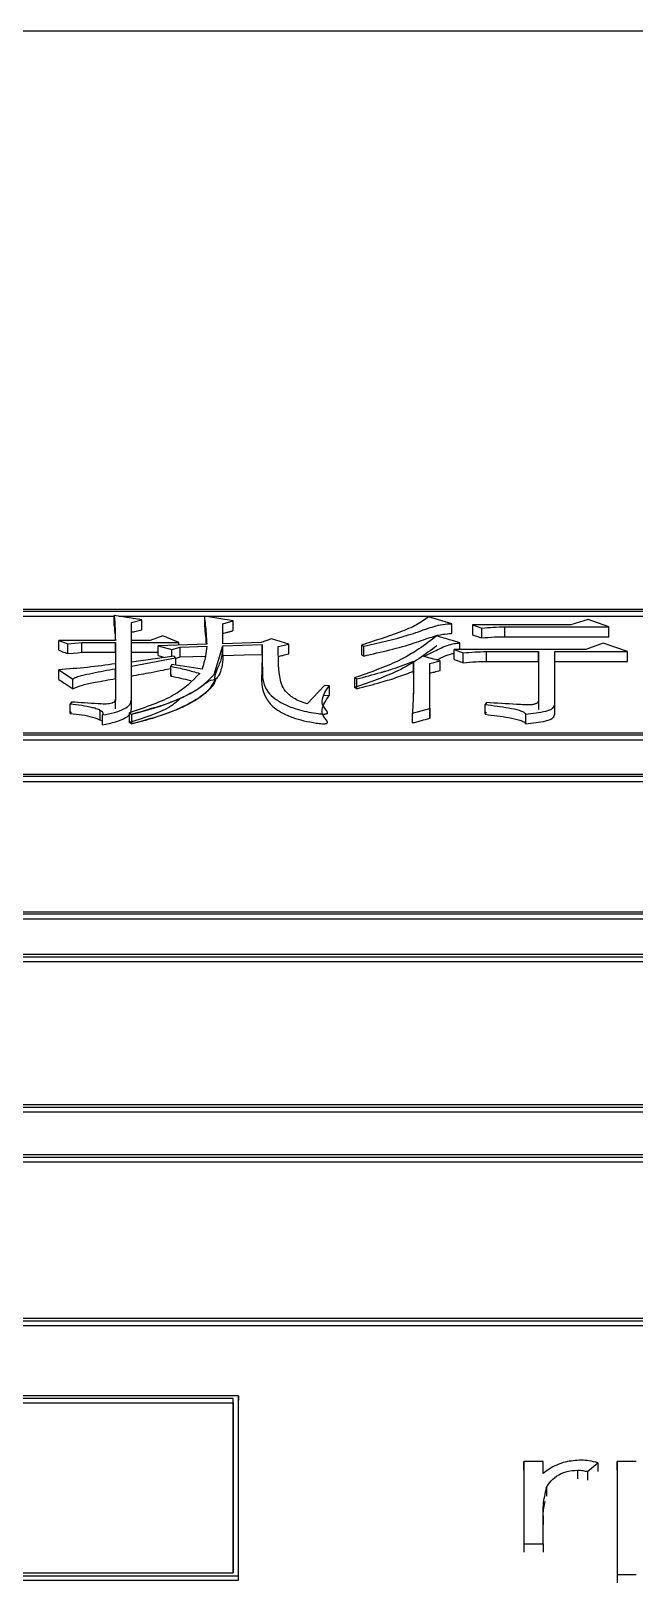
# Model space of a CAD drawing. Header units: millimetres. Extents: x 1953 to 4389, y 564 to 2287.
# Drawn here: x 2490.37 to 2496.02, y 2093.92 to 2108.46 of the extents above; entities that cross this region are included whole.
import ezdxf

# ---------------------------------------------------------------- set-up
doc = ezdxf.new("R2010")
doc.units = ezdxf.units.MM

msp = doc.modelspace()

# ---------------------------------------------------------------- linework, layer by layer
at = {"color": 7, "linetype": 'Continuous', "lineweight": 25}
for p, q in [((2504.608, 2108.456), (2467.608, 2108.458)), ((2502.409, 2103.04), (2480.426, 2103.04)), ((2502.359, 2103.022), (2480.476, 2103.023)), ((2486.234, 2102.977), (2491.147, 2102.976)), ((2491.407, 2102.942), (2491.147, 2102.984)), ((2491.147, 2102.891), (2491.147, 2102.984)), ((2491.191, 2102.976), (2496.642, 2102.976)), ((2491.309, 2102.919), (2491.407, 2102.942)), ((2491.309, 2102.75), (2491.309, 2102.919)), ((2491.309, 2102.918), (2491.309, 2102.919)), ((2491.407, 2102.85), (2491.407, 2102.942)), ((2492.261, 2102.934), (2491.991, 2102.976)), ((2491.991, 2102.976), (2491.991, 2102.884)), ((2492.164, 2102.907), (2492.261, 2102.934)), ((2492.164, 2102.719), (2492.164, 2102.907)), ((2492.164, 2102.907), (2492.164, 2102.907)), ((2492.261, 2102.842), (2492.261, 2102.934)), ((2494.306, 2102.907), (2494.089, 2102.972)), ((2494.306, 2102.815), (2494.306, 2102.907)), ((2494.501, 2102.896), (2494.501, 2102.804)), ((2494.501, 2102.896), (2494.587, 2102.865)), ((2495.42, 2102.896), (2494.501, 2102.896)), ((2495.582, 2102.945), (2495.42, 2102.896)), ((2495.777, 2102.877), (2495.582, 2102.945)), ((2490.628, 2102.75), (2490.714, 2102.719)), ((2491.158, 2102.75), (2490.628, 2102.75)), ((2490.628, 2102.658), (2490.628, 2102.75)), ((2491.309, 2102.75), (2491.309, 2102.827)), ((2491.483, 2102.75), (2491.309, 2102.75)), ((2491.309, 2102.658), (2491.309, 2102.75)), ((2491.602, 2102.792), (2491.483, 2102.75)), ((2491.753, 2102.73), (2491.602, 2102.792)), ((2492.164, 2102.72), (2492.164, 2102.815)), ((2492.618, 2102.765), (2492.521, 2102.73)), ((2492.781, 2102.715), (2492.618, 2102.765)), ((2494.587, 2102.773), (2494.587, 2102.865)), ((2494.803, 2102.785), (2494.803, 2102.877)), ((2494.803, 2102.877), (2495.777, 2102.877)), ((2494.803, 2102.785), (2495.777, 2102.785)), ((2495.777, 2102.785), (2495.777, 2102.877)), ((2490.714, 2102.719), (2490.844, 2102.73)), ((2490.714, 2102.627), (2490.714, 2102.719)), ((2490.844, 2102.73), (2491.158, 2102.73)), ((2490.844, 2102.639), (2490.844, 2102.73)), ((2490.844, 2102.639), (2491.158, 2102.639)), ((2491.158, 2102.73), (2491.158, 2102.531)), ((2491.158, 2102.639), (2491.158, 2102.73)), ((2491.158, 2102.639), (2491.158, 2102.44)), ((2491.309, 2102.73), (2491.753, 2102.73)), ((2491.309, 2102.547), (2491.309, 2102.73)), ((2491.309, 2102.639), (2491.309, 2102.73)), ((2491.309, 2102.639), (2491.558, 2102.639)), ((2491.71, 2102.602), (2491.309, 2102.547)), ((2492.013, 2102.715), (2491.558, 2102.699)), ((2491.558, 2102.699), (2491.688, 2102.664)), ((2491.558, 2102.608), (2491.558, 2102.699)), ((2491.688, 2102.664), (2491.764, 2102.688)), ((2491.688, 2102.599), (2491.688, 2102.664)), ((2491.72, 2102.586), (2491.71, 2102.602)), ((2491.753, 2102.706), (2491.753, 2102.73)), ((2491.764, 2102.688), (2492.013, 2102.696)), ((2491.764, 2102.596), (2491.764, 2102.688)), ((2491.764, 2102.596), (2492.002, 2102.603)), ((2492.083, 2102.431), (2492.164, 2102.699)), ((2492.521, 2102.73), (2492.164, 2102.719)), ((2492.164, 2102.699), (2492.532, 2102.711)), ((2492.164, 2102.608), (2492.164, 2102.699)), ((2492.164, 2102.699), (2492.164, 2102.699)), ((2492.532, 2102.619), (2492.532, 2102.711)), ((2492.532, 2102.643), (2492.532, 2102.642)), ((2492.683, 2102.692), (2492.781, 2102.715)), ((2492.781, 2102.623), (2492.781, 2102.715)), ((2493.462, 2102.707), (2493.462, 2102.615)), ((2493.462, 2102.707), (2493.484, 2102.696)), ((2493.484, 2102.604), (2493.462, 2102.615)), ((2493.484, 2102.604), (2493.484, 2102.696)), ((2494.327, 2102.664), (2494.414, 2102.633)), ((2495.561, 2102.664), (2494.327, 2102.664)), ((2494.327, 2102.573), (2494.327, 2102.664)), ((2494.382, 2102.664), (2494.382, 2102.726)), ((2494.414, 2102.541), (2494.414, 2102.633)), ((2494.63, 2102.645), (2495.117, 2102.645)), ((2494.63, 2102.553), (2494.63, 2102.645)), ((2495.117, 2102.645), (2495.117, 2102.193)), ((2495.117, 2102.553), (2495.117, 2102.645)), ((2495.269, 2102.645), (2495.95, 2102.645)), ((2495.269, 2102.153), (2495.269, 2102.645)), ((2495.269, 2102.553), (2495.269, 2102.645)), ((2495.723, 2102.723), (2495.561, 2102.664)), ((2495.95, 2102.645), (2495.723, 2102.723)), ((2495.95, 2102.553), (2495.95, 2102.645)), ((2490.628, 2102.476), (2490.758, 2102.389)), ((2490.628, 2102.385), (2490.628, 2102.476)), ((2491.158, 2102.484), (2491.158, 2102.201)), ((2491.158, 2102.393), (2491.158, 2102.484)), ((2491.309, 2102.508), (2491.72, 2102.586)), ((2491.309, 2102.456), (2491.309, 2102.547)), ((2491.309, 2102.197), (2491.309, 2102.508)), ((2491.309, 2102.507), (2491.309, 2102.508)), ((2491.688, 2102.524), (2491.677, 2102.508)), ((2491.677, 2102.416), (2491.677, 2102.508)), ((2491.969, 2102.48), (2491.688, 2102.524)), ((2491.72, 2102.586), (2491.72, 2102.519)), ((2492.53, 2102.539), (2492.53, 2102.446)), ((2493.949, 2102.463), (2493.949, 2102.555)), ((2494.198, 2102.559), (2494.046, 2102.598)), ((2494.1, 2102.535), (2494.198, 2102.559)), ((2494.1, 2102.112), (2494.1, 2102.535)), ((2494.198, 2102.467), (2494.198, 2102.559)), ((2494.63, 2102.553), (2495.117, 2102.553)), ((2495.117, 2102.553), (2495.117, 2102.102)), ((2495.269, 2102.062), (2495.269, 2102.553)), ((2495.269, 2102.553), (2495.95, 2102.553)), ((2490.758, 2102.389), (2490.758, 2102.298)), ((2491.158, 2102.393), (2491.158, 2102.186)), ((2491.309, 2102.106), (2491.309, 2102.416)), ((2491.677, 2102.416), (2491.688, 2102.432)), ((2492.083, 2102.339), (2492.1, 2102.395)), ((2493.116, 2102.329), (2492.954, 2102.157)), ((2493.159, 2102.325), (2493.116, 2102.329)), ((2493.159, 2102.325), (2493.159, 2102.234)), ((2493.397, 2102.401), (2493.419, 2102.389)), ((2493.397, 2102.401), (2493.397, 2102.31)), ((2493.419, 2102.298), (2493.419, 2102.389)), ((2494.1, 2102.021), (2494.1, 2102.444)), ((2490.747, 2102.173), (2490.736, 2102.157)), ((2491.158, 2102.11), (2491.158, 2102.201)), ((2491.309, 2102.106), (2491.309, 2102.197)), ((2493.116, 2102.238), (2493.159, 2102.234)), ((2493.419, 2102.298), (2493.397, 2102.31)), ((2494.63, 2102.169), (2494.62, 2102.149)), ((2495.117, 2102.193), (2495.117, 2102.102)), ((2490.736, 2102.066), (2490.736, 2102.157)), ((2490.736, 2102.066), (2490.747, 2102.082)), ((2491.017, 2102.004), (2491.017, 2102.095)), ((2491.039, 2101.961), (2491.039, 2102.052)), ((2491.288, 2102.072), (2491.288, 2101.981)), ((2491.288, 2102.072), (2491.309, 2102.06)), ((2491.309, 2102.06), (2491.309, 2101.969)), ((2493.938, 2102.068), (2494.1, 2102.112)), ((2493.938, 2101.977), (2493.938, 2102.068)), ((2494.1, 2102.112), (2494.1, 2102.021)), ((2494.62, 2102.058), (2494.62, 2102.149)), ((2494.62, 2102.058), (2494.63, 2102.078)), ((2494.998, 2101.969), (2494.998, 2102.06)), ((2495.269, 2102.062), (2495.269, 2102.153)), ((2480.476, 2101.884), (2502.359, 2101.883)), ((2491.309, 2101.969), (2491.288, 2101.981)), ((2480.426, 2101.865), (2502.409, 2101.864)), ((2480.426, 2101.819), (2502.409, 2101.818)), ((2502.359, 2101.494), (2480.376, 2101.494)), ((2502.309, 2101.475), (2480.426, 2101.475)), ((2480.426, 2101.43), (2502.309, 2101.429)), ((2480.376, 2100.188), (2502.359, 2100.188)), ((2480.376, 2100.144), (2502.359, 2100.143)), ((2480.426, 2100.209), (2502.309, 2100.209)), ((2502.409, 2099.809), (2480.426, 2099.809)), ((2480.476, 2099.788), (2502.359, 2099.787)), ((2480.476, 2099.744), (2502.359, 2099.743)), ((2502.359, 2098.4), (2480.476, 2098.401)), ((2480.426, 2098.378), (2502.409, 2098.377)), ((2480.426, 2098.335), (2502.409, 2098.334)), ((2502.359, 2097.931), (2480.376, 2097.932)), ((2502.309, 2097.908), (2480.426, 2097.909)), ((2480.426, 2097.866), (2502.309, 2097.865)), ((2480.376, 2096.376), (2502.359, 2096.376)), ((2480.426, 2096.401), (2502.309, 2096.401)), ((2480.376, 2096.335), (2502.359, 2096.334)), ((2492.309, 2095.674), (2480.326, 2095.674)), ((2492.259, 2095.649), (2480.376, 2095.649)), ((2492.259, 2095.608), (2492.259, 2095.649)), ((2492.309, 2095.674), (2492.309, 2095.633)), ((2492.309, 2093.949), (2492.309, 2095.633)), ((2480.376, 2095.608), (2492.259, 2095.608)), ((2494.981, 2095.059), (2494.981, 2094.29)), ((2494.981, 2094.978), (2494.981, 2095.059)), ((2495.161, 2095.059), (2494.981, 2095.059)), ((2495.161, 2094.947), (2495.161, 2095.059)), ((2495.575, 2094.966), (2495.674, 2095.047)), ((2495.674, 2095.047), (2495.674, 2094.965)), ((2495.853, 2095.059), (2495.853, 2094.002)), ((2495.853, 2094.978), (2495.853, 2095.059)), ((2496.033, 2095.059), (2495.853, 2095.059)), ((2494.981, 2094.977), (2494.981, 2094.21)), ((2495.483, 2094.979), (2495.483, 2094.898)), ((2495.575, 2094.966), (2495.575, 2094.884)), ((2495.853, 2094.977), (2495.853, 2093.922)), ((2495.193, 2094.815), (2495.193, 2094.734)), ((2495.161, 2094.29), (2495.161, 2094.551)), ((2495.161, 2094.551), (2495.161, 2094.47)), ((2494.981, 2094.29), (2494.981, 2094.21)), ((2494.981, 2094.29), (2495.161, 2094.29)), ((2495.161, 2094.29), (2495.161, 2094.21)), ((2480.326, 2093.989), (2492.309, 2093.989)), ((2480.326, 2093.949), (2492.309, 2093.949)), ((2480.376, 2094.016), (2492.259, 2094.016)), ((2492.309, 2093.949), (2492.309, 2093.989)), ((2495.853, 2094.002), (2495.853, 2093.922)), ((2495.853, 2094.002), (2496.033, 2094.002))]:
    msp.add_line(p, q, dxfattribs=at)
at = {"color": 7, "linetype": 'Continuous', "lineweight": 25, "flags": 128}
for points in [[(2490.714, 2102.627), (2490.763, 2102.631), (2490.804, 2102.635), (2490.844, 2102.639)], [(2492.164, 2102.608), (2492.264, 2102.611), (2492.363, 2102.614), (2492.532, 2102.619)]]:
    msp.add_lwpolyline(points, dxfattribs=at)
at = {"color": 7, "linetype": 'Continuous', "lineweight": 25}
for points, knots in [([(2491.147, 2102.984), (2491.151, 2102.941), (2491.157, 2102.864), (2491.158, 2102.786), (2491.158, 2102.75)], [0, 0, 0, 0, 0.544272, 1, 1, 1, 1]), ([(2491.991, 2102.976), (2491.997, 2102.923), (2492.007, 2102.836), (2492.011, 2102.749), (2492.013, 2102.715)], [0, 0, 0, 0, 0.617116, 1, 1, 1, 1]), ([(2494.089, 2102.972), (2494.055, 2102.946), (2493.984, 2102.893), (2493.767, 2102.804), (2493.584, 2102.746), (2493.462, 2102.707)], [0, 0, 0, 0, 0.244211, 0.494059, 1, 1, 1, 1]), ([(2493.484, 2102.696), (2493.629, 2102.728), (2493.845, 2102.777), (2494.068, 2102.859), (2494.202, 2102.901), (2494.285, 2102.906), (2494.306, 2102.907)], [0, 0, 0, 0, 0.501457, 0.748784, 0.936077, 1, 1, 1, 1]), ([(2491.147, 2102.891), (2491.15, 2102.86), (2491.155, 2102.813), (2491.156, 2102.765), (2491.156, 2102.75)], [0, 0, 0, 0, 0.675043, 1, 1, 1, 1]), ([(2491.309, 2102.827), (2491.324, 2102.83), (2491.347, 2102.836), (2491.38, 2102.843), (2491.398, 2102.847), (2491.407, 2102.85)], [0, 0, 0, 0, 0.439881, 0.71994, 1, 1, 1, 1]), ([(2491.991, 2102.884), (2491.995, 2102.853), (2492.002, 2102.797), (2492.006, 2102.74), (2492.007, 2102.715)], [0, 0, 0, 0, 0.550115, 1, 1, 1, 1]), ([(2492.164, 2102.815), (2492.178, 2102.819), (2492.201, 2102.825), (2492.233, 2102.834), (2492.252, 2102.839), (2492.261, 2102.842)], [0, 0, 0, 0, 0.420135, 0.710067, 1, 1, 1, 1]), ([(2494.165, 2102.792), (2494.057, 2102.71), (2493.861, 2102.561), (2493.54, 2102.451), (2493.397, 2102.401)], [0, 0, 0, 0, 0.553842, 1, 1, 1, 1]), ([(2493.484, 2102.604), (2493.565, 2102.623), (2493.727, 2102.66), (2493.947, 2102.72), (2494.093, 2102.777), (2494.213, 2102.809), (2494.277, 2102.813), (2494.306, 2102.815)], [0, 0, 0, 0, 0.285391, 0.571044, 0.802081, 0.914333, 1, 1, 1, 1]), ([(2494.382, 2102.727), (2494.355, 2102.735), (2494.306, 2102.75), (2494.233, 2102.772), (2494.188, 2102.785), (2494.165, 2102.792)], [0, 0, 0, 0, 0.369991, 0.684996, 1, 1, 1, 1]), ([(2494.501, 2102.804), (2494.513, 2102.799), (2494.534, 2102.792), (2494.562, 2102.782), (2494.579, 2102.776), (2494.587, 2102.773)], [0, 0, 0, 0, 0.428609, 0.714304, 1, 1, 1, 1]), ([(2494.587, 2102.865), (2494.623, 2102.869), (2494.694, 2102.876), (2494.767, 2102.876), (2494.803, 2102.877)], [0, 0, 0, 0, 0.498867, 1, 1, 1, 1]), ([(2494.587, 2102.773), (2494.627, 2102.777), (2494.698, 2102.784), (2494.771, 2102.784), (2494.803, 2102.785)], [0, 0, 0, 0, 0.558823, 1, 1, 1, 1]), ([(2490.628, 2102.658), (2490.64, 2102.654), (2490.661, 2102.646), (2490.69, 2102.636), (2490.706, 2102.63), (2490.714, 2102.627)], [0, 0, 0, 0, 0.428612, 0.714306, 1, 1, 1, 1]), ([(2491.558, 2102.608), (2491.572, 2102.604), (2491.594, 2102.598), (2491.615, 2102.592), (2491.623, 2102.59)], [0, 0, 0, 0, 0.643901, 1, 1, 1, 1]), ([(2492.013, 2102.696), (2492.01, 2102.665), (2492.004, 2102.593), (2491.982, 2102.522), (2491.969, 2102.48)], [0, 0, 0, 0, 0.426568, 1, 1, 1, 1]), ([(2492.087, 2102.385), (2492.089, 2102.399), (2492.093, 2102.427), (2492.118, 2102.505), (2492.152, 2102.557), (2492.161, 2102.637), (2492.163, 2102.681), (2492.164, 2102.695), (2492.164, 2102.699)], [0, 0, 0, 0, 0.068352, 0.139472, 0.508143, 0.851675, 0.94747, 1, 1, 1, 1]), ([(2492.164, 2102.608), (2492.164, 2102.606), (2492.164, 2102.594), (2492.162, 2102.549), (2492.154, 2102.485), (2492.12, 2102.402), (2492.098, 2102.391), (2492.087, 2102.385)], [0, 0, 0, 0, 0.014449, 0.133551, 0.495754, 0.7437, 1, 1, 1, 1]), ([(2492.532, 2102.619), (2492.531, 2102.574), (2492.53, 2102.438), (2492.514, 2102.261), (2492.648, 2102.106), (2492.808, 2102.023), (2492.976, 2101.984), (2493.083, 2101.97), (2493.114, 2101.97), (2493.128, 2101.971), (2493.136, 2101.973), (2493.141, 2101.977), (2493.144, 2101.984), (2493.135, 2102.008), (2493.094, 2102.045), (2493.088, 2102.129), (2493.13, 2102.191), (2493.159, 2102.234)], [0, 0, 0, 0, 0.135472, 0.406763, 0.50628, 0.604985, 0.704283, 0.727912, 0.736946, 0.74078, 0.744655, 0.748047, 0.752351, 0.764139, 0.816594, 0.869623, 1, 1, 1, 1]), ([(2492.532, 2102.711), (2492.532, 2102.627), (2492.532, 2102.481), (2492.54, 2102.305), (2492.649, 2102.203), (2492.74, 2102.148), (2492.868, 2102.099), (2492.996, 2102.072), (2493.089, 2102.06), (2493.122, 2102.061), (2493.131, 2102.063), (2493.137, 2102.065), (2493.141, 2102.067), (2493.145, 2102.073), (2493.141, 2102.084), (2493.127, 2102.105), (2493.093, 2102.142), (2493.089, 2102.221), (2493.131, 2102.284), (2493.159, 2102.325)], [0, 0, 0, 0, 0.249545, 0.436315, 0.501271, 0.564646, 0.626364, 0.704484, 0.733965, 0.739063, 0.743353, 0.745337, 0.747325, 0.751675, 0.763079, 0.778003, 0.812665, 0.875175, 1, 1, 1, 1]), ([(2492.954, 2102.157), (2492.929, 2102.164), (2492.88, 2102.179), (2492.807, 2102.219), (2492.721, 2102.295), (2492.682, 2102.462), (2492.683, 2102.6), (2492.683, 2102.692)], [0, 0, 0, 0, 0.065694, 0.129902, 0.255713, 0.503859, 1, 1, 1, 1]), ([(2492.683, 2102.6), (2492.698, 2102.603), (2492.721, 2102.609), (2492.753, 2102.617), (2492.772, 2102.621), (2492.781, 2102.623)], [0, 0, 0, 0, 0.44, 0.72, 1, 1, 1, 1]), ([(2494.165, 2102.7), (2494.057, 2102.618), (2493.861, 2102.47), (2493.54, 2102.359), (2493.397, 2102.31)], [0, 0, 0, 0, 0.553762, 1, 1, 1, 1]), ([(2494.046, 2102.598), (2494.079, 2102.615), (2494.133, 2102.643), (2494.208, 2102.681), (2494.266, 2102.707), (2494.328, 2102.722), (2494.364, 2102.725), (2494.382, 2102.726)], [0, 0, 0, 0, 0.3357419, 0.5532256, 0.7726409, 0.885172, 1, 1, 1, 1]), ([(2494.165, 2102.567), (2494.18, 2102.574), (2494.216, 2102.593), (2494.265, 2102.616), (2494.312, 2102.626), (2494.327, 2102.629)], [0, 0, 0, 0, 0.3081, 0.769592, 1, 1, 1, 1]), ([(2494.414, 2102.633), (2494.449, 2102.637), (2494.52, 2102.644), (2494.594, 2102.645), (2494.63, 2102.645)], [0, 0, 0, 0, 0.498867, 1, 1, 1, 1]), ([(2491.158, 2102.531), (2491.072, 2102.519), (2490.899, 2102.495), (2490.718, 2102.482), (2490.628, 2102.476)], [0, 0, 0, 0, 0.499593, 1, 1, 1, 1]), ([(2490.758, 2102.389), (2490.769, 2102.396), (2490.792, 2102.408), (2490.858, 2102.425), (2490.977, 2102.453), (2491.085, 2102.472), (2491.158, 2102.484)], [0, 0, 0, 0, 0.120416, 0.244636, 0.495058, 1, 1, 1, 1]), ([(2491.309, 2102.416), (2491.37, 2102.428), (2491.469, 2102.447), (2491.592, 2102.47), (2491.654, 2102.482), (2491.677, 2102.486)], [0, 0, 0, 0, 0.495956, 0.806796, 1, 1, 1, 1]), ([(2491.677, 2102.508), (2491.725, 2102.498), (2491.819, 2102.478), (2491.905, 2102.453), (2491.948, 2102.441)], [0, 0, 0, 0, 0.507162, 1, 1, 1, 1]), ([(2491.72, 2102.583), (2491.722, 2102.583), (2491.737, 2102.588), (2491.751, 2102.592), (2491.764, 2102.596)], [0, 0, 0, 0, 0.125351, 1, 1, 1, 1]), ([(2493.419, 2102.389), (2493.494, 2102.409), (2493.572, 2102.429), (2493.649, 2102.452), (2493.659, 2102.454), (2493.668, 2102.457), (2493.677, 2102.46), (2493.686, 2102.462), (2493.71, 2102.47), (2493.804, 2102.499), (2493.885, 2102.53), (2493.949, 2102.555)], [0, 0, 0, 0, 0.400377, 0.412885, 0.425393, 0.450409, 0.462917, 0.475426, 0.500442, 0.600512, 1, 1, 1, 1]), ([(2493.419, 2102.298), (2493.494, 2102.318), (2493.626, 2102.352), (2493.805, 2102.407), (2493.901, 2102.444), (2493.949, 2102.463)], [0, 0, 0, 0, 0.400541, 0.699142, 1, 1, 1, 1]), ([(2493.949, 2102.555), (2493.949, 2102.538), (2493.949, 2102.519), (2493.949, 2102.497), (2493.949, 2102.491), (2493.949, 2102.484), (2493.949, 2102.478), (2493.949, 2102.469), (2493.949, 2102.461), (2493.949, 2102.452), (2493.949, 2102.446), (2493.949, 2102.439), (2493.949, 2102.433), (2493.949, 2102.424), (2493.949, 2102.413), (2493.949, 2102.4), (2493.949, 2102.383), (2493.949, 2102.366), (2493.949, 2102.348), (2493.948, 2102.335), (2493.948, 2102.322), (2493.948, 2102.305), (2493.948, 2102.287), (2493.947, 2102.27), (2493.947, 2102.257), (2493.946, 2102.244), (2493.946, 2102.231), (2493.945, 2102.213), (2493.945, 2102.196), (2493.944, 2102.178), (2493.943, 2102.165), (2493.943, 2102.152), (2493.942, 2102.141), (2493.941, 2102.132), (2493.941, 2102.125), (2493.941, 2102.119), (2493.94, 2102.11), (2493.94, 2102.101), (2493.939, 2102.092), (2493.939, 2102.086), (2493.939, 2102.077), (2493.938, 2102.071), (2493.938, 2102.068)], [0, 0, 0, 0, 0.10711, 0.120499, 0.133888, 0.147276, 0.160665, 0.174054, 0.200831, 0.21422, 0.227609, 0.240998, 0.254386, 0.267775, 0.294553, 0.32133, 0.348108, 0.401663, 0.42844, 0.455218, 0.481995, 0.508773, 0.562328, 0.589105, 0.615883, 0.64266, 0.669438, 0.696215, 0.74977, 0.776548, 0.803325, 0.830103, 0.85688, 0.870269, 0.883658, 0.897047, 0.910435, 0.937213, 0.950602, 0.96399, 0.977379, 1, 1, 1, 1]), ([(2493.949, 2102.437), (2493.949, 2102.441), (2493.949, 2102.447), (2493.949, 2102.458), (2493.949, 2102.466), (2493.949, 2102.47), (2493.949, 2102.472), (2493.949, 2102.473), (2493.949, 2102.474), (2493.949, 2102.455), (2493.949, 2102.327), (2493.946, 2102.243), (2493.944, 2102.194)], [0, 0, 0, 0, 0.01972, 0.0316378, 0.0435082, 0.0463825, 0.0492251, 0.0522948, 0.0558106, 0.08806, 0.4639019, 1, 1, 1, 1]), ([(2494.1, 2102.444), (2494.115, 2102.447), (2494.138, 2102.453), (2494.17, 2102.461), (2494.189, 2102.465), (2494.198, 2102.467)], [0, 0, 0, 0, 0.439881, 0.71994, 1, 1, 1, 1]), ([(2494.327, 2102.573), (2494.34, 2102.568), (2494.36, 2102.561), (2494.389, 2102.55), (2494.406, 2102.544), (2494.414, 2102.541)], [0, 0, 0, 0, 0.428611, 0.714305, 1, 1, 1, 1]), ([(2494.414, 2102.541), (2494.454, 2102.545), (2494.525, 2102.552), (2494.598, 2102.553), (2494.63, 2102.553)], [0, 0, 0, 0, 0.558823, 1, 1, 1, 1]), ([(2490.628, 2102.385), (2490.646, 2102.373), (2490.676, 2102.353), (2490.719, 2102.324), (2490.745, 2102.307), (2490.758, 2102.298)], [0, 0, 0, 0, 0.403119, 0.70156, 1, 1, 1, 1]), ([(2490.758, 2102.298), (2490.788, 2102.31), (2490.85, 2102.335), (2490.992, 2102.363), (2491.095, 2102.381), (2491.158, 2102.393)], [0, 0, 0, 0, 0.2729687, 0.5543374, 1, 1, 1, 1]), ([(2491.948, 2102.441), (2491.878, 2102.369), (2491.736, 2102.224), (2491.439, 2102.123), (2491.288, 2102.072)], [0, 0, 0, 0, 0.492671, 1, 1, 1, 1]), ([(2491.309, 2102.06), (2491.472, 2102.105), (2491.715, 2102.173), (2491.961, 2102.308), (2492.04, 2102.387), (2492.083, 2102.431)], [0, 0, 0, 0, 0.480373, 0.715158, 1, 1, 1, 1]), ([(2492.091, 2102.384), (2492.066, 2102.336), (2492.039, 2102.288), (2492.001, 2102.257), (2491.935, 2102.205), (2491.776, 2102.112), (2491.545, 2102.029), (2491.38, 2101.985), (2491.327, 2101.973), (2491.309, 2101.969)], [0, 0, 0, 0, 0.172585, 0.175983, 0.205093, 0.521257, 0.851512, 0.949107, 1, 1, 1, 1]), ([(2491.309, 2102.06), (2491.327, 2102.064), (2491.496, 2102.104), (2491.727, 2102.181), (2491.909, 2102.281), (2491.978, 2102.33), (2491.999, 2102.346), (2492.005, 2102.351), (2492.039, 2102.378), (2492.066, 2102.381), (2492.091, 2102.384)], [0, 0, 0, 0, 0.048659, 0.478007, 0.711563, 0.794803, 0.817387, 0.823945, 0.827352, 1, 1, 1, 1]), ([(2491.309, 2101.969), (2491.472, 2102.014), (2491.714, 2102.082), (2491.961, 2102.216), (2492.04, 2102.296), (2492.083, 2102.339)], [0, 0, 0, 0, 0.480491, 0.715254, 1, 1, 1, 1]), ([(2491.677, 2102.416), (2491.708, 2102.41), (2491.77, 2102.397), (2491.832, 2102.382), (2491.863, 2102.373), (2491.865, 2102.373)], [0, 0, 0, 0, 0.472115, 0.967418, 1, 1, 1, 1]), ([(2491.158, 2102.201), (2491.158, 2102.193), (2491.157, 2102.181), (2491.139, 2102.167), (2491.116, 2102.159), (2491.087, 2102.154), (2491.045, 2102.154), (2490.931, 2102.159), (2490.829, 2102.167), (2490.747, 2102.173)], [0, 0, 0, 0, 0.116135, 0.174978, 0.235386, 0.296971, 0.360825, 0.490326, 1, 1, 1, 1]), ([(2491.039, 2102.052), (2491.077, 2102.059), (2491.151, 2102.073), (2491.242, 2102.106), (2491.301, 2102.15), (2491.307, 2102.181), (2491.309, 2102.197)], [0, 0, 0, 0, 0.260145, 0.513561, 0.758875, 1, 1, 1, 1]), ([(2491.772, 2102.211), (2491.738, 2102.181), (2491.634, 2102.087), (2491.427, 2102.024), (2491.288, 2101.981)], [0, 0, 0, 0, 0.323931, 1, 1, 1, 1]), ([(2495.117, 2102.193), (2495.117, 2102.184), (2495.116, 2102.172), (2495.099, 2102.16), (2495.088, 2102.155), (2495.074, 2102.151), (2495.052, 2102.147), (2495.022, 2102.146), (2494.974, 2102.148), (2494.843, 2102.154), (2494.725, 2102.162), (2494.63, 2102.169)], [0, 0, 0, 0, 0.115473, 0.14517, 0.175331, 0.205787, 0.236431, 0.299107, 0.364431, 0.490851, 1, 1, 1, 1]), ([(2490.736, 2102.157), (2490.808, 2102.148), (2490.898, 2102.137), (2490.988, 2102.111), (2491.024, 2102.094), (2491.044, 2102.073), (2491.041, 2102.059), (2491.039, 2102.052)], [0, 0, 0, 0, 0.513521, 0.639448, 0.762318, 0.88191, 1, 1, 1, 1]), ([(2490.736, 2102.066), (2490.81, 2102.058), (2490.922, 2102.046), (2490.998, 2102.012), (2491.024, 2102)], [0, 0, 0, 0, 0.666671, 1, 1, 1, 1]), ([(2491.039, 2101.961), (2491.081, 2101.969), (2491.164, 2101.984), (2491.254, 2102.022), (2491.303, 2102.064), (2491.307, 2102.092), (2491.309, 2102.106)], [0, 0, 0, 0, 0.290992, 0.572857, 0.787844, 1, 1, 1, 1]), ([(2493.938, 2101.977), (2493.952, 2101.981), (2493.98, 2101.988), (2494.034, 2102.003), (2494.074, 2102.014), (2494.1, 2102.021)], [0, 0, 0, 0, 0.2594101, 0.5188202, 1, 1, 1, 1]), ([(2494.62, 2102.149), (2494.694, 2102.14), (2494.804, 2102.127), (2494.923, 2102.101), (2494.973, 2102.084), (2494.992, 2102.07), (2494.996, 2102.063), (2494.998, 2102.06)], [0, 0, 0, 0, 0.508815, 0.759272, 0.881746, 0.941306, 1, 1, 1, 1]), ([(2494.62, 2102.058), (2494.694, 2102.049), (2494.807, 2102.036), (2494.925, 2102.01), (2494.983, 2101.989), (2494.993, 2101.975), (2494.998, 2101.969)], [0, 0, 0, 0, 0.510108, 0.771684, 0.888142, 1, 1, 1, 1]), ([(2494.998, 2102.06), (2495.063, 2102.067), (2495.143, 2102.076), (2495.226, 2102.099), (2495.263, 2102.121), (2495.266, 2102.14), (2495.269, 2102.153)], [0, 0, 0, 0, 0.515726, 0.641569, 0.763682, 1, 1, 1, 1]), ([(2494.998, 2101.969), (2495.063, 2101.976), (2495.144, 2101.985), (2495.228, 2102.008), (2495.263, 2102.031), (2495.266, 2102.05), (2495.269, 2102.062)], [0, 0, 0, 0, 0.5165724, 0.6477138, 0.7747847, 1, 1, 1, 1]), ([(2492.259, 2094.016), (2492.259, 2094.188), (2492.259, 2094.532), (2492.259, 2095.078), (2492.259, 2095.446), (2492.259, 2095.649)], [0, 0, 0, 0, 0.30968, 0.619361, 1, 1, 1, 1]), ([(2492.309, 2093.989), (2492.309, 2094.161), (2492.309, 2094.506), (2492.309, 2095.069), (2492.309, 2095.454), (2492.309, 2095.674)], [0, 0, 0, 0, 0.3000853, 0.6001706, 1, 1, 1, 1]), ([(2492.259, 2095.608), (2492.259, 2095.475), (2492.259, 2095.208), (2492.259, 2094.681), (2492.259, 2094.279), (2492.259, 2094.016)], [0, 0, 0, 0, 0.256293, 0.512586, 1, 1, 1, 1]), ([(2495.517, 2095.073), (2495.467, 2095.069), (2495.384, 2095.063), (2495.286, 2095.028), (2495.217, 2094.99), (2495.179, 2094.962), (2495.161, 2094.947)], [0, 0, 0, 0, 0.347887, 0.569141, 0.786135, 1, 1, 1, 1]), ([(2495.674, 2095.047), (2495.646, 2095.054), (2495.597, 2095.069), (2495.542, 2095.071), (2495.517, 2095.073)], [0, 0, 0, 0, 0.556713, 1, 1, 1, 1]), ([(2495.193, 2094.815), (2495.205, 2094.836), (2495.231, 2094.88), (2495.297, 2094.933), (2495.384, 2094.971), (2495.45, 2094.976), (2495.483, 2094.979)], [0, 0, 0, 0, 0.27091, 0.546501, 0.770523, 1, 1, 1, 1]), ([(2495.483, 2094.979), (2495.501, 2094.978), (2495.533, 2094.976), (2495.562, 2094.969), (2495.575, 2094.966)], [0, 0, 0, 0, 0.5616049, 1, 1, 1, 1]), ([(2495.161, 2094.551), (2495.161, 2094.585), (2495.16, 2094.674), (2495.181, 2094.761), (2495.193, 2094.815)], [0, 0, 0, 0, 0.385324, 1, 1, 1, 1]), ([(2495.162, 2094.521), (2495.162, 2094.556), (2495.162, 2094.611), (2495.176, 2094.665), (2495.181, 2094.684)], [0, 0, 0, 0, 0.648237, 1, 1, 1, 1])]:
    msp.add_open_spline(points, degree=3, knots=knots, dxfattribs=at)

doc.saveas('drawing.dxf')
